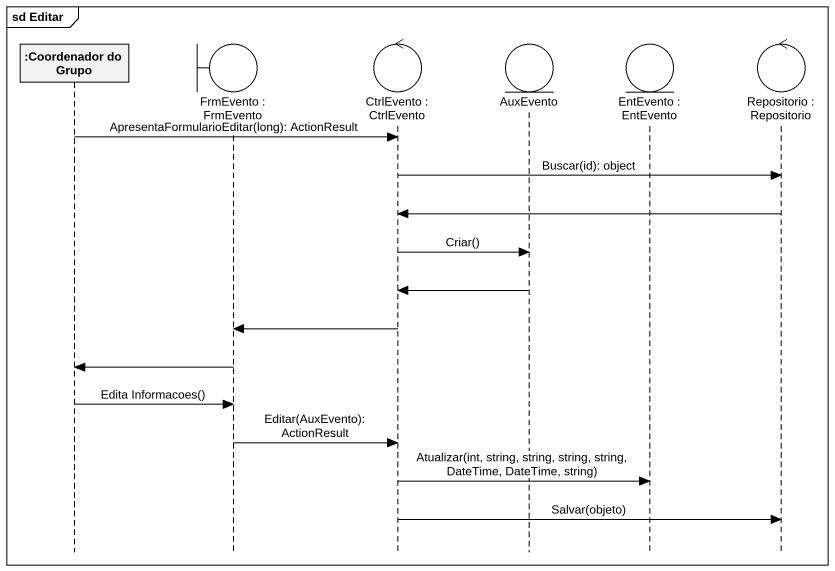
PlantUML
@startuml
mainframe sd Editar
hide footbox
participant ":Coordenador do Grupo" as Coordenador_do_Grupo
boundary "FrmEvento : FrmEvento" as FrmEvento
control "CtrlEvento : CtrlEvento" as CtrlEvento
entity AuxEvento
entity "EntEvento : EntEvento" as EntEvento
control "Repositorio : Repositorio" as Repositorio

Coordenador_do_Grupo -> CtrlEvento : ApresentaFormularioEditar(long): ActionResult
CtrlEvento -> Repositorio : Buscar(id): object
Repositorio -> CtrlEvento
CtrlEvento -> AuxEvento : Criar()
AuxEvento -> CtrlEvento
CtrlEvento -> FrmEvento
FrmEvento -> Coordenador_do_Grupo
Coordenador_do_Grupo -> FrmEvento : Edita Informacoes()
FrmEvento -> CtrlEvento : Editar(AuxEvento): ActionResult
CtrlEvento -> EntEvento : Atualizar(int, string, string, string, string, DateTime, DateTime, string)
CtrlEvento -> Repositorio : Salvar(objeto)
@enduml
